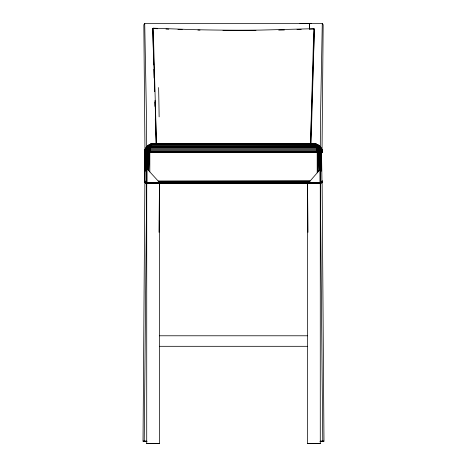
<?xml version="1.0" encoding="UTF-8"?>
<svg xmlns="http://www.w3.org/2000/svg" width="467" height="467" viewBox="0 0 467 467"><rect width="100%" height="100%" fill="white"/><g stroke="black" fill="none" stroke-linecap="round" stroke-linejoin="round"><path stroke-width="0.7" d="M144.986 151.816L143.842 24.751L144.712 23.35L322.288 23.35L323.158 24.751L322.014 151.816M313.631 143.655L315.062 143.766L312.645 143.655C317.566 143.492 322.411 147.239 322.271 152.446L320.578 152.003L146.457 152.003L144.758 152.446C144.671 148.267 148.395 143.591 152.814 144.093L314.262 144.116C317.496 144.7 318.646 149.493 318.716 152.446L319.405 170.292L319.41 152.446C319.451 148.652 317.251 143.684 312.89 143.655L316.416 144.087L319.959 146.229L318.914 146.276M319.405 170.292L320.041 152.446L320.029 169.579L320.216 168.715L320.584 152.446C320.666 148.214 317.519 143.416 312.89 143.655L317.414 144.612L320.21 147.601L321.483 150.648L321.967 181.003L321.565 182.311L320.199 183.169L320.041 152.446C320.029 149.469 318.354 144.379 314.828 144.595L152.207 144.595C148.214 143.667 145.325 149.061 145.365 152.446L145.068 181.003L145.593 182.469L146.702 183.204M320.584 152.446L320.572 169.019L321.033 152.446C321.419 148.197 318.331 144.169 314.227 143.766M152.884 143.754L149.09 145.26L153.042 143.748L151.501 144.075L154.384 143.655L152.674 144.122L315.353 144.093L312.645 143.655L314.273 143.813L315.482 144.14L313.62 143.725L153.042 143.748L150.607 144.449L147.712 146.469L147.368 146.229L150.911 144.087L154.151 143.655L151.652 144.04L149.317 145.132L146.329 148.459L147.951 148.016L150.263 148.553L316.772 148.553L319.556 148.016L320.584 148.343L321.325 151.53L321.349 170.017L321.547 151.075L320.759 148.553L320 147.385L318.996 147.052L316.498 147.601L150.537 147.601L148.039 147.052L145.727 148.453L146.276 148.553C147.986 145.85 150.835 143.661 154.151 143.655L150.613 144.087L154.384 143.655L151.973 143.766L153.661 143.655M321.535 170.414L321.582 152.446L322.166 151.069L320.806 150.356L149.907 150.648L146.667 150.321L144.869 151.069L145.406 151.641L317.198 151.641C318.237 151.921 322.177 150.479 321.366 152.446L321.016 169.492L321.033 152.446L320.753 169.165L321.664 171.155L321.582 152.446M146.912 168.698L146.994 152.446C146.866 148.36 149.691 143.696 154.151 143.655L152.125 144.011M318.558 147.052L317.852 150.52L318.453 171.389L318.716 152.446M147.076 441.321L143.025 441.14L144.881 181.61M151.962 144.011L147.309 147.216L145.891 150.421L145.365 171.155M144.233 441.321L146.702 182.72M159.013 232.321L159.486 182.72M321.214 169.737L321.366 152.446M314.91 144.011L317.712 145.132L319.983 147.286L318.873 146.871L316.433 147.414L150.596 147.414L148.594 146.871L147.052 147.286L147.946 146.276L148.885 145.984L150.975 146.469L319.667 146.229L317.799 145.64L315.873 146.083L151.162 146.083L149.23 145.64L147.058 148.068L146.048 151.501L145.809 169.755L145.494 170.432L145.488 151.075L147.029 147.385L151.063 144.356L150.514 144.618M148.885 145.984L147.473 148.016L146.492 151.483L146.27 169.177L145.809 169.755L145.663 152.446M320.578 152.003L320.987 151.501C321.349 148.856 318.663 143.807 315.377 145.26L151.652 145.26L150.537 147.601L149.831 151.641L149.814 171.879L149.055 152.446C149.084 149.078 150.286 143.918 154.384 143.655M149.819 152.073L149.055 152.446L148.331 170.251L148.319 152.446C148.296 148.915 149.942 144.087 154.005 143.678M152.335 143.964L153.9 143.673L151.501 144.408L149.965 145.686L148.483 148.068L147.811 150.356L147.63 169.486L148.319 152.446L149.831 151.641M309.475 29.188L309.586 23.35L309.504 29.217M322.288 23.35L320.882 97.761A294.333 24.453 90 0 0 320.298 147.006M148.681 170.636L149.055 152.446M310.497 143.754L313.806 28.691L260.72 30.081A403.173 86.769 0.3 0 1 193.145 29.625L153.217 28.189L152.709 28.522L153.748 64.919M311.045 144.075L314.379 29.024L313.806 28.691M310.578 143.795L314.379 29.024L310.222 29.182M317.297 172.726L317.98 152.446L319.37 151.501L319.831 150.321M319.451 170.245L320.041 152.446M147.689 169.556L148.319 152.446M317.98 152.446L317.216 172.819L317.198 151.641L316.498 147.601L315.377 145.26M144.986 151.069L144.572 151.069L144.939 149.732L146.982 149.195L150.041 149.656L316.994 149.656L320.053 149.195L321.232 149.732L321.022 152.008M144.519 181.348L144.466 152.446L322.569 152.446L322.131 149.732L321.214 149.656L321.302 148.453L320 147.385L320.572 147.28L319.323 146.469M144.612 151.069L144.49 181.003L145.068 181.003L144.601 181.686M321.944 181.348L322.23 181.003L321.938 182.002L322.318 182.002L322.557 181.003L321.967 181.003M322.154 181.348L321.529 182.562L321.909 182.562L320.199 183.169L320.216 168.715L320.753 169.165M319.078 148.016L318.558 150.421L317.216 152.073M320.362 150.321L320.485 149.242L319.726 147.216L320.082 147.414M313.906 143.748L316.328 144.968L316.679 145.78L316.387 147.286L316.959 147.198L317.852 150.52L317.157 151.075L317.951 151.577M145.377 152.073L145.803 149.732L148.162 146.871M316.994 149.656L317.974 146.924L317.764 145.984M317.443 145.64L317.478 147.035L316.743 148.459L317.379 148.343M320.543 151.483L320.829 149.335L320 147.385M319.539 149.195L318.681 151.53L317.216 152.446M145.494 151.577L147.473 148.016M321.483 150.648L321.839 149.732M145.272 181.984L144.717 182.002L145.506 182.562L144.799 181.003M321.36 152.026L321.372 150.52M148.173 145.336L146.2 147.28L144.898 149.732L145.47 148.453M145.663 150.52L148.039 147.052M145.821 149.656L146.451 148.343M146.667 150.321L145.453 152.446L145.465 170.572L145.365 152.446L146.982 149.195M322.119 182.299L322.3 182.002L321.891 182.562M320.771 182.982L146.013 183.093L144.916 182.299L145.465 182.293L145.167 181.681M147.035 151.483L149.65 148.343L150.292 148.459L149.995 147.385L150.596 147.414M144.758 152.446L145.406 151.641M147.204 150.321L149.995 147.385M148.594 146.871L153.369 143.766L152.405 143.982L153.976 143.678L152.54 144.034L153.042 143.854M147.006 152.003L149.358 149.475L150.03 149.732L147.63 152.008M146.463 169.019L146.819 168.599L146.994 152.446L147.63 169.486M146.825 147.601L150.111 144.933L151.652 145.26M320.216 169.363L308.36 183.017L320.21 183.082M147.49 149.195L149.463 147.216L150.648 147.286L150.532 146.276L151.086 146.235L150.753 145.908L148.477 147.052M146.008 152.008L146.492 151.483M146.276 148.553L145.196 149.732L145.552 150.648M321.629 151.641L322.166 151.069M149.358 149.475L150.263 148.553M145.727 148.453L147.163 147.198M316.503 146.276L315.301 144.449L312.645 143.655L314.752 144.023L316.013 145.033L316.282 145.908L315.943 146.235L316.503 146.276L316.959 147.198L316.498 147.601M147.951 148.016L150.532 146.276M319.399 152.008L319.994 151.483M320.21 147.601L320.572 147.28M149.317 145.132L147.946 146.276M320.642 183.093L322.137 182.299M146.445 152.446L146.819 168.715L146.27 169.177L146.002 152.446M313.83 143.748L316.282 145.908M148.092 146.083L150.111 144.933M321.991 182.002L321.81 182.299M150.753 145.908L151.606 145.342L151.337 145.132M318.126 145.576L318.903 145.336L317.297 144.612M318.441 146.871L317.671 149.475L317.005 149.732L317.852 150.52M147.712 146.469L146.457 147.28L146.947 147.414M151.063 144.356L150.619 144.63L152.283 144.023M149.364 144.612L148.132 145.336L148.547 145.336M149.586 145.64L153.369 143.766L150.403 144.933M148.325 152.026L149.878 151.075L149.183 150.52M152.773 144.116L149.271 145.984M315.698 145.132L314.425 144.075L313.591 143.731L315.062 144.513L312.645 143.655L315.406 144.134M148.325 145.908L149.23 145.64M318.996 147.052L319.977 148.068L320.053 149.195M148.43 145.792L146.165 147.28L147.07 146.229L148.115 146.276M150.403 144.618L150.975 144.361M149.621 144.612L152.948 143.824M150.654 144.087L149.323 144.612L151.034 144.268M149.738 144.612L153.404 143.655L314.764 143.766M152.604 144.075L153.976 143.678L153.538 143.754M150.211 144.595L151.501 144.075M150.403 144.513L152.966 143.748M151.705 144.134L152.213 143.947M152.09 143.964L151.553 144.14M314.04 143.842L314.565 144.005L313.03 143.678L314.63 143.982M321.582 182.562L320.666 183.029M320.759 148.553L321.302 148.453M314.32 143.818L314.647 143.766M319.924 441.321L323.975 441.14L322.119 181.61M316.305 144.665L315.785 144.391L318.605 145.336L318.943 146.083M154.151 143.655L150.911 144.087L151.349 144.116M320.006 183.204L320.683 183.175L319.953 183.204M297.018 29.643L301.221 29.52M309.609 23.391L311.331 23.368L299.89 23.35M278.723 30.122L284.38 29.999M146.393 183.093L145.389 182.784M160 183.017L146.819 183.035L146.819 168.599L160 183.017L146.013 182.965L146.311 183.006M159.025 181.955L309.242 182.002L158.774 181.681L309.522 181.681L158.471 181.348L310.106 181.003L158.161 181.003M315.762 144.385L316.632 144.618L315.879 144.361M322.131 149.732L320.829 147.28L318.488 145.336M145.435 148.453L145.844 148.453M321.185 148.453L321.6 148.453M322.049 151.069L322.458 151.069L322.528 152.446M322.207 181.348L322.534 181.348M322.072 181.686L322.452 181.686M159.34 182.293L308.956 182.334M159.574 182.556L308.693 182.638M159.778 182.778L308.5 182.86M321.314 182.784L321.64 182.784M145.686 182.965L321.343 182.965M146.72 183.204L146.352 183.175L147.023 183.204M158.727 183.175L308.308 183.204M159.463 335.779L307.537 335.779M159.463 346.31L307.537 346.31M143.025 441.14L146.556 441.14M146.72 443.498L159.463 443.498M307.537 443.498L320.28 443.498M158.471 181.348L309.674 181.505M158.605 181.494L309.522 181.681M159.381 182.34L308.763 182.556M159.656 182.638L308.57 182.778M159.854 182.86L308.413 182.959M320.444 441.14L323.975 441.14M152.382 143.766L153.024 143.772M182.223 29.66L177.968 29.532M165.978 29.1L168.803 29.199M315.68 144.116L317.414 144.612M146.369 183.175L147.076 183.204M157.601 28.732L152.709 28.522L154.746 91.707M313.258 143.655L316.416 144.087M146.34 183.093L146.755 183.152L146.013 183.093M314.309 143.772L316.124 144.087M313.03 143.678L314.495 144.034L313.666 143.766M146.037 182.854L145.225 182.299L145.593 182.469M313.987 143.748L315.99 144.385L317.799 145.64M314.151 143.754L317.204 144.968L319.259 146.924L318.71 145.908M146.013 182.965L146.55 183.093M314.069 143.748L315.067 144.011M313.941 143.877L313.497 143.754L314.361 144.122M145.797 182.673L145.453 182.562L146.066 182.965M315.383 144.04L316.924 144.933M318.599 145.792L319.551 146.229M145.044 182.002L145.36 182.153M315.225 144.023L315.99 144.385M145.114 181.523L144.828 181.348L144.735 182.002M316.824 144.595L317.939 145.26M146.475 182.784L146.772 182.965M316.626 144.513L318.144 145.984M317.712 145.132L318.873 146.871M319.924 146.229L320.87 147.28M319.089 146.276L319.556 148.016M321.944 181.394L322.125 181.686M316.632 144.933L317.07 145.686L316.959 147.198M322.096 149.732L322.423 151.069M155.026 100.423L156.427 143.999M153.217 28.189L156.492 143.959M153.871 69.291L154.122 78.024M154.349 86.033L154.495 91.129M154.805 102.051L154.927 106.418M155.283 118.793L156.007 144.274M158.628 87.551L158.821 97.761A294.333 24.447 90 0 1 159.13 116.884M144.712 23.35L146.118 97.761A294.333 24.447 -90 0 1 146.696 147.012M320.298 182.72L322.767 441.321M307.514 182.72L307.987 232.321M146.819 168.715L146.836 183.169M320.28 155.622L320.28 443.65L307.537 443.65L307.537 182.72M159.463 181.99L159.463 443.65L146.72 443.65L146.72 155.622M255.951 30.472A406.127 87.405 0.3 0 1 222.957 30.472M200.028 30.127A406.127 87.405 0.3 0 1 197.88 30.081M320.531 182.784L320.239 182.965L320.56 182.784M316.632 144.618L316.06 144.361L316.614 144.624"/></g></svg>
